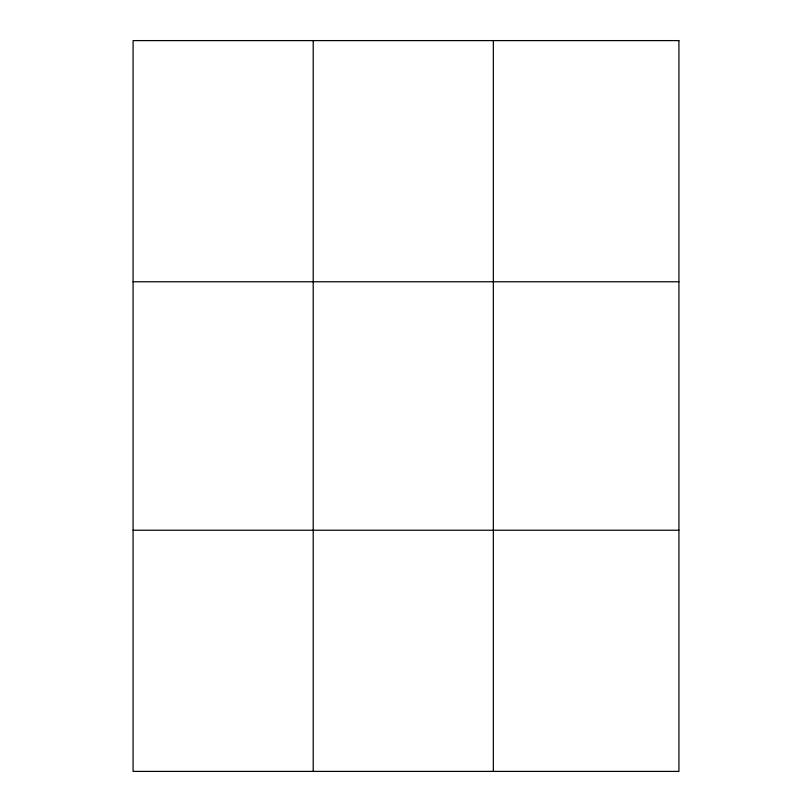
<?xml version="1.0" encoding="UTF-8"?>
<svg xmlns="http://www.w3.org/2000/svg" width="812" height="812" viewBox="0 0 812 812"><rect width="100%" height="100%" fill="white"/><g stroke="black" fill="none" stroke-linecap="round" stroke-linejoin="round"><path stroke-width="1.22" d="M313.209 40.6L313.209 771.4M493.341 40.6L493.341 771.4M133.077 281.764L678.923 281.764M133.077 530.236L678.923 530.236M678.923 40.6L678.923 771.4L133.077 771.4L133.077 40.6L678.923 40.6"/></g></svg>
